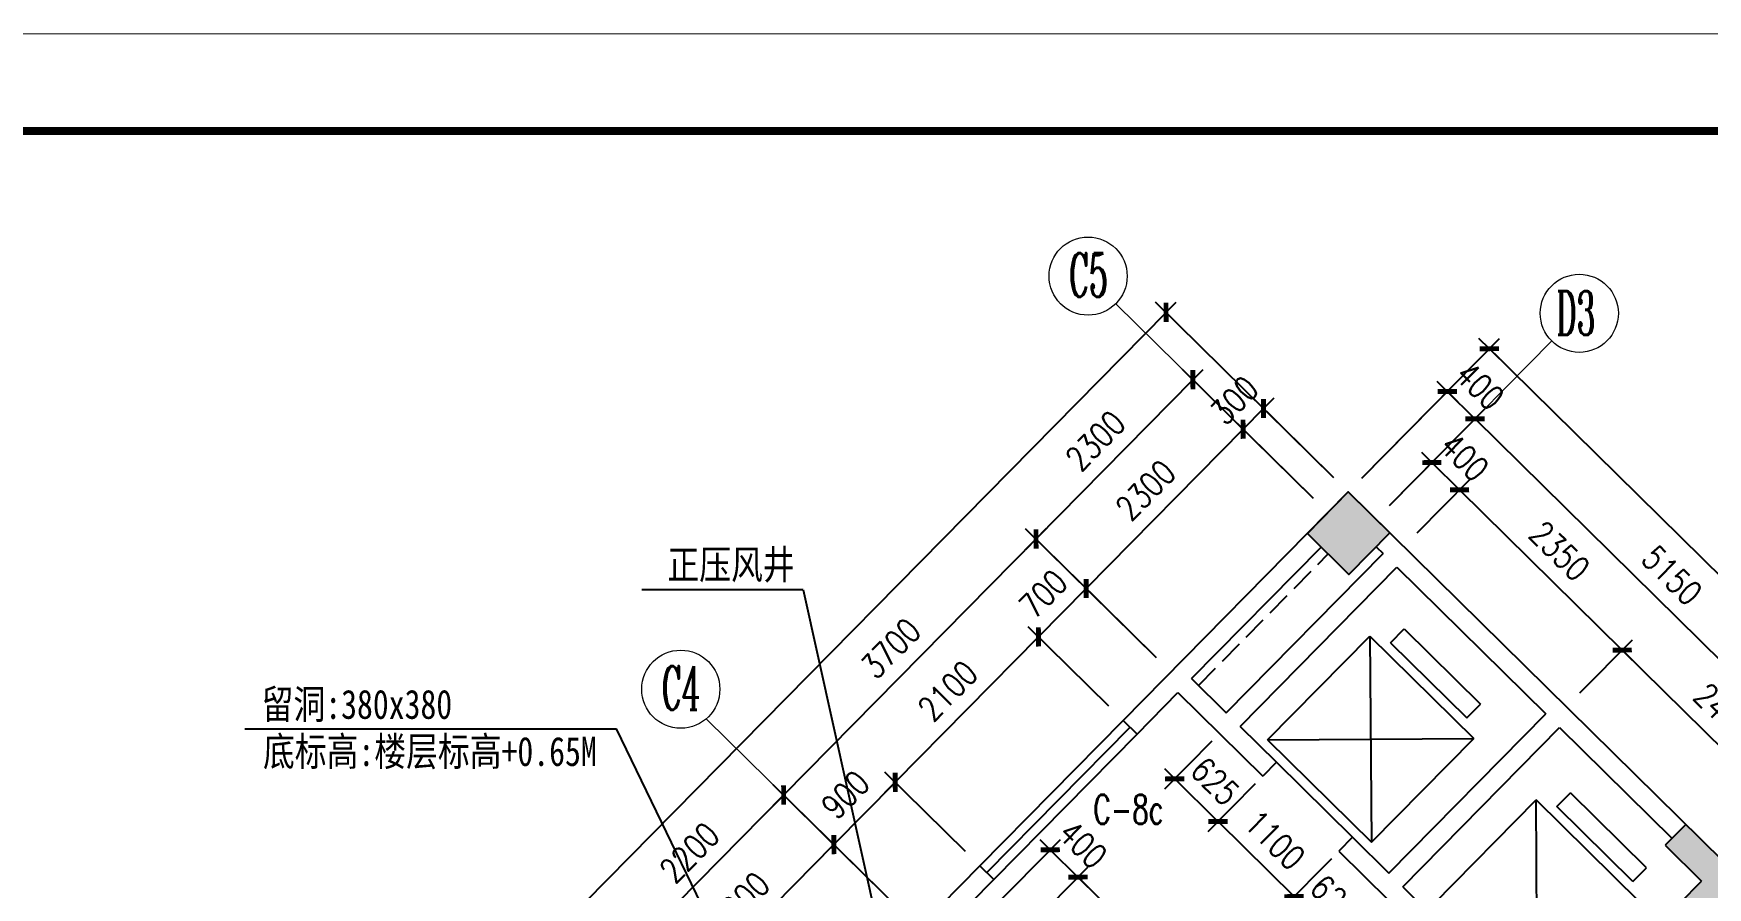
# Model space of a CAD drawing. Extents: x -357449 to -117302, y 127569 to 244935.
# Drawn here: x -330711 to -313485, y 236096 to 244884 of the extents above; entities that cross this region are included whole.
import ezdxf
from ezdxf.enums import TextEntityAlignment as Align

# ---------------------------------------------------------------- set-up
doc = ezdxf.new("R2010")
doc.units = 0
doc.header["$MEASUREMENT"] = 0
doc.linetypes.add('DASH', pattern=[0.35, 0.25, -0.1])
doc.layers.get('0').update_dxf_attribs({"linetype": 'CONTINUOUS'})
doc.layers.get('DEFPOINTS').update_dxf_attribs({"linetype": 'CONTINUOUS'})
for name, color, linetype in [('1', 8, 'CONTINUOUS'), ('COLUMN', 4, 'CONTINUOUS'), ('F', 31, 'CONTINUOUS'), ('WALL', 1, 'CONTINUOUS'), ('WINDOW', 4, 'CONTINUOUS'), ('WINDOWS', 4, 'CONTINUOUS'), ('阳台', 4, 'CONTINUOUS')]:
    doc.layers.add(name, color=color, linetype=linetype)
doc.layers.add('AXIS', color=3, linetype='CONTINUOUS', lineweight=9)
doc.styles.add('COMPLEX', font='COMPLEX.shx')
doc.styles.add('DIM_FONT', font='SIMPLEX.shx', dxfattribs={"width": 0.8})
doc.styles.add('FS', font='txt.shx', dxfattribs={"width": 0.66, "height": 150, "bigfont": 'fs.shx'})
doc.styles.add('H1', font='SimSun.ttf')
doc.dimstyles.new('DIMN-200', dxfattribs={"dimtxt": 300, "dimasz": 1, "dimexe": 250, "dimexo": 0, "dimgap": 150, "dimtad": 1, "dimdec": 0, "dimdsep": 46, "dimtxsty": 'DIM_FONT', "dimblk": '_DIMX', "dimcen": 2.5, "dimclrd": 256, "dimclre": 256, "dimclrt": 4, "dimadec": 0, "dimazin": 0, "dimtfac": 1, "dimtdec": 0, "dimtix": 1, "dimtmove": 2, "dimatfit": 3, "dimldrblk": '_DIMX', "dimfxl": 0, "dimtolj": 1, "dimtzin": 0, "dimarcsym": 0})
doc.dimstyles.get("Standard").update_dxf_attribs({"dimtxt": 375, "dimasz": 1, "dimexe": 150, "dimexo": 0, "dimgap": 200, "dimtad": 1, "dimdec": 0, "dimzin": 0, "dimdsep": 46, "dimtxsty": 'DIM_FONT', "dimblk1": '_DIMX', "dimblk2": '_DIMX', "dimsah": 1, "dimcen": 200, "dimclrd": 256, "dimclre": 256, "dimclrt": 4, "dimadec": 0, "dimazin": 0, "dimtfac": 1, "dimtdec": 0, "dimtix": 1, "dimtmove": 2, "dimatfit": 3, "dimldrblk": '_DIMX', "dimfxl": 0, "dimtolj": 1, "dimtzin": 0, "dimarcsym": 0})

# ---------------------------------------------------------------- blocks, each defined once
blk = doc.blocks.new('_DIMX')
blk.add_line((-150, 0), (150, 0))
at = {"const_width": 50}
blk.add_lwpolyline([(-70, -70), (70, 70)], dxfattribs=at)
blk = doc.blocks.new('*D485')
at = {"linetype": 'ByBlock'}
for p, q in [((-310911, 235975), (-310192, 236705)), ((-310296, 236597), (-308624, 234949)), ((-309237, 234325), (-308518, 235055))]:
    blk.add_line(p, q, dxfattribs=at)
at = {"layer": 'DEFPOINTS', "color": 0, "linetype": 'ByBlock'}
for p in [(-310911, 235975), (-308623, 234948), (-309237, 234325)]:
    blk.add_point(p, dxfattribs=at)
at = {"linetype": 'ByBlock'}
for p, rotation in [((-310297, 236598), 135.4212849043533), ((-308623, 234948), 315.4212849043533)]:
    blk.add_blockref('_DIMX', p, dxfattribs=dict(at, rotation=rotation))
at = {"color": 4, "linetype": 'ByBlock', "insert": (-309267, 235969), "char_height": 250, "attachment_point": 5, "rotation": 315.4213, "style": 'DIM_FONT'}
blk.add_mtext('\\A1;2350', dxfattribs=at)
blk = doc.blocks.new('*D79')
at = {"linetype": 'ByBlock'}
for p, q in [((-309488, 238856), (-310318, 239674)), ((-310703, 239070), (-310212, 239568)), ((-310211, 239569), (-310210, 239570)), ((-309980, 238357), (-310810, 239175)), ((-310704, 239069), (-310704, 239068))]:
    blk.add_line(p, q, dxfattribs=at)
at = {"layer": 'DEFPOINTS', "color": 0, "linetype": 'ByBlock'}
for p in [(-310212, 239568), (-309488, 238856), (-309980, 238357)]:
    blk.add_point(p, dxfattribs=at)
at = {"linetype": 'ByBlock'}
for p, rotation in [((-310212, 239568), 225.4212849041656), ((-310703, 239070), 45.42128490416558)]:
    blk.add_blockref('_DIMX', p, dxfattribs=dict(at, rotation=rotation))
at = {"color": 4, "linetype": 'ByBlock', "insert": (-310653, 239512), "char_height": 250, "attachment_point": 5, "rotation": 45.4213, "style": 'DIM_FONT'}
blk.add_mtext('\\A1;700', dxfattribs=at)
blk = doc.blocks.new('*D66')
at = {"linetype": 'ByBlock'}
for p, q in [((-308598, 241206), (-310211, 239569)), ((-307874, 240494), (-308704, 241312)), ((-309488, 238856), (-310318, 239674))]:
    blk.add_line(p, q, dxfattribs=at)
at = {"layer": 'DEFPOINTS', "color": 0, "linetype": 'ByBlock'}
for p in [(-307874, 240494), (-310212, 239568), (-309488, 238856)]:
    blk.add_point(p, dxfattribs=at)
at = {"linetype": 'ByBlock'}
for p, rotation in [((-308597, 241207), 45.42128490416798), ((-310212, 239568), 225.4212849041679)]:
    blk.add_blockref('_DIMX', p, dxfattribs=dict(at, rotation=rotation))
at = {"color": 4, "linetype": 'ByBlock', "insert": (-309600, 240580), "char_height": 250, "attachment_point": 5, "rotation": 45.4213, "style": 'DIM_FONT'}
blk.add_mtext('\\A1;2300', dxfattribs=at)
blk = doc.blocks.new('*D30')
at = {"linetype": 'ByBlock'}
for p, q in [((-309390, 242408), (-328830, 222681)), ((-307663, 240708), (-309497, 242514)), ((-327104, 220979), (-328937, 222785))]:
    blk.add_line(p, q, dxfattribs=at)
at = {"layer": 'DEFPOINTS', "color": 0, "linetype": 'ByBlock'}
for p in [(-307663, 240708), (-328831, 222680), (-327104, 220979)]:
    blk.add_point(p, dxfattribs=at)
at = {"linetype": 'ByBlock'}
for p, rotation in [((-309390, 242409), 45.42128490415822), ((-328831, 222680), 225.4212849041582)]:
    blk.add_blockref('_DIMX', p, dxfattribs=dict(at, rotation=rotation))
at = {"color": 4, "linetype": 'ByBlock', "insert": (-319306, 232737), "char_height": 250, "attachment_point": 5, "rotation": 45.4213, "style": 'DIM_FONT'}
blk.add_mtext('\\A1;27698', dxfattribs=at)
blk = doc.blocks.new('*D634')
at = {"linetype": 'ByBlock'}
for p, q in [((-310259, 239615), (-310835, 240183)), ((-310729, 240077), (-313324, 237443)), ((-312856, 236980), (-313432, 237547))]:
    blk.add_line(p, q, dxfattribs=at)
at = {"layer": 'DEFPOINTS', "color": 0, "linetype": 'ByBlock'}
for p in [(-310259, 239615), (-313325, 237442), (-312856, 236980)]:
    blk.add_point(p, dxfattribs=at)
at = {"linetype": 'ByBlock'}
for p, rotation in [((-310728, 240077), 45.42128490416941), ((-313325, 237442), 225.4212849041694)]:
    blk.add_blockref('_DIMX', p, dxfattribs=dict(at, rotation=rotation))
at = {"color": 4, "linetype": 'ByBlock', "insert": (-312222, 238953), "char_height": 250, "attachment_point": 5, "rotation": 45.4213, "style": 'DIM_FONT'}
blk.add_mtext('\\A1;3700', dxfattribs=at)
blk = doc.blocks.new('*D78')
at = {"linetype": 'ByBlock'}
for p, q in [((-312085, 236220), (-312915, 237038)), ((-314352, 235367), (-312809, 236932)), ((-313629, 234653), (-314459, 235471))]:
    blk.add_line(p, q, dxfattribs=at)
at = {"layer": 'DEFPOINTS', "color": 0, "linetype": 'ByBlock'}
for p in [(-312808, 236933), (-312085, 236220), (-313629, 234653)]:
    blk.add_point(p, dxfattribs=at)
at = {"linetype": 'ByBlock'}
for p, rotation in [((-312808, 236933), 45.42128490416195), ((-314353, 235366), 225.421284904162)]:
    blk.add_blockref('_DIMX', p, dxfattribs=dict(at, rotation=rotation))
at = {"color": 4, "linetype": 'ByBlock', "insert": (-313776, 236342), "char_height": 250, "attachment_point": 5, "rotation": 45.4213, "style": 'DIM_FONT'}
blk.add_mtext('\\A1;2200', dxfattribs=at)
blk = doc.blocks.new('*D484')
at = {"linetype": 'ByBlock'}
for p, q in [((-311196, 236255), (-310477, 236985)), ((-310583, 236879), (-310583, 236880)), ((-310582, 236879), (-310297, 236598)), ((-310911, 235975), (-310192, 236705)), ((-310296, 236597), (-310296, 236596))]:
    blk.add_line(p, q, dxfattribs=at)
at = {"layer": 'DEFPOINTS', "color": 0, "linetype": 'ByBlock'}
for p in [(-310297, 236598), (-311196, 236255), (-310911, 235975)]:
    blk.add_point(p, dxfattribs=at)
at = {"linetype": 'ByBlock'}
for p, rotation in [((-310582, 236879), 315.421284904351), ((-310297, 236598), 135.4212849043509)]:
    blk.add_blockref('_DIMX', p, dxfattribs=dict(at, rotation=rotation))
at = {"color": 4, "linetype": 'ByBlock', "insert": (-310246, 236934), "char_height": 250, "attachment_point": 5, "rotation": 315.4213, "style": 'DIM_FONT'}
blk.add_mtext('\\A1;400', dxfattribs=at)
blk = doc.blocks.new('*D75')
at = {"linetype": 'ByBlock'}
for p, q in [((-312178, 237573), (-312808, 236934)), ((-311454, 236861), (-312284, 237679)), ((-312085, 236220), (-312915, 237038))]:
    blk.add_line(p, q, dxfattribs=at)
at = {"layer": 'DEFPOINTS', "color": 0, "linetype": 'ByBlock'}
for p in [(-312808, 236933), (-311454, 236861), (-312085, 236220)]:
    blk.add_point(p, dxfattribs=at)
at = {"linetype": 'ByBlock'}
for p, rotation in [((-312177, 237574), 45.42128490416662), ((-312808, 236933), 225.4212849041666)]:
    blk.add_blockref('_DIMX', p, dxfattribs=dict(at, rotation=rotation))
at = {"color": 4, "linetype": 'ByBlock', "insert": (-312689, 237446), "char_height": 250, "attachment_point": 5, "rotation": 45.4213, "style": 'DIM_FONT'}
blk.add_mtext('\\A1;900', dxfattribs=at)
blk = doc.blocks.new('*D76')
at = {"linetype": 'ByBlock'}
for p, q in [((-309980, 238357), (-310810, 239175)), ((-310704, 239069), (-312176, 237575)), ((-311454, 236861), (-312284, 237679))]:
    blk.add_line(p, q, dxfattribs=at)
at = {"layer": 'DEFPOINTS', "color": 0, "linetype": 'ByBlock'}
for p in [(-309980, 238357), (-312177, 237574), (-311454, 236861)]:
    blk.add_point(p, dxfattribs=at)
at = {"linetype": 'ByBlock'}
for p, rotation in [((-310703, 239070), 45.42128490416829), ((-312177, 237574), 225.4212849041683)]:
    blk.add_blockref('_DIMX', p, dxfattribs=dict(at, rotation=rotation))
at = {"color": 4, "linetype": 'ByBlock', "insert": (-311636, 238515), "char_height": 250, "attachment_point": 5, "rotation": 45.4213, "style": 'DIM_FONT'}
blk.add_mtext('\\A1;2100', dxfattribs=at)
blk = doc.blocks.new('*D159')
at = {"linetype": 'ByBlock'}
for p, q in [((-306805, 240142), (-306265, 240690)), ((-306369, 240582), (-304697, 238934)), ((-305131, 238493), (-304591, 239040))]:
    blk.add_line(p, q, dxfattribs=at)
at = {"layer": 'DEFPOINTS', "color": 0, "linetype": 'ByBlock'}
for p in [(-306805, 240142), (-304696, 238934), (-305131, 238493)]:
    blk.add_point(p, dxfattribs=at)
at = {"linetype": 'ByBlock'}
for p, rotation in [((-306370, 240583), 135.4212849043528), ((-304696, 238934), 315.4212849043528)]:
    blk.add_blockref('_DIMX', p, dxfattribs=dict(at, rotation=rotation))
at = {"color": 4, "linetype": 'ByBlock', "insert": (-305340, 239954), "char_height": 250, "attachment_point": 5, "rotation": 315.4213, "style": 'DIM_FONT'}
blk.add_mtext('\\A1;2350', dxfattribs=at)
blk = doc.blocks.new('*D26')
at = {"linetype": 'ByBlock'}
for p, q in [((-307374, 240704), (-305958, 242141)), ((-298442, 234525), (-306062, 242034)), ((-299753, 233193), (-298336, 234631))]:
    blk.add_line(p, q, dxfattribs=at)
at = {"layer": 'DEFPOINTS', "color": 0, "linetype": 'ByBlock'}
for p in [(-306063, 242035), (-307374, 240704), (-299753, 233193)]:
    blk.add_point(p, dxfattribs=at)
at = {"linetype": 'ByBlock'}
for p, rotation in [((-306063, 242035), 135.4212849043528), ((-298441, 234524), 315.4212849043528)]:
    blk.add_blockref('_DIMX', p, dxfattribs=dict(at, rotation=rotation))
at = {"color": 4, "linetype": 'ByBlock', "insert": (-302059, 238475), "char_height": 250, "attachment_point": 5, "rotation": 315.4213, "style": 'DIM_FONT'}
blk.add_mtext('\\A1;10700', dxfattribs=at)
blk = doc.blocks.new('*D160')
at = {"linetype": 'ByBlock'}
for p, q in [((-307089, 240423), (-306106, 241421)), ((-306210, 241314), (-302543, 237700)), ((-303421, 236808), (-302437, 237806))]:
    blk.add_line(p, q, dxfattribs=at)
at = {"layer": 'DEFPOINTS', "color": 0, "linetype": 'ByBlock'}
for p in [(-307089, 240423), (-302543, 237700), (-303421, 236808)]:
    blk.add_point(p, dxfattribs=at)
at = {"linetype": 'ByBlock'}
for p, rotation in [((-306211, 241314), 135.4212849043527), ((-302543, 237700), 315.4212849043527)]:
    blk.add_blockref('_DIMX', p, dxfattribs=dict(at, rotation=rotation))
at = {"color": 4, "linetype": 'ByBlock', "insert": (-304184, 239703), "char_height": 250, "attachment_point": 5, "rotation": 315.4213, "style": 'DIM_FONT'}
blk.add_mtext('\\A1;5150', dxfattribs=at)
blk = doc.blocks.new('*D163')
at = {"linetype": 'ByBlock'}
for p, q in [((-305131, 238493), (-304591, 239040)), ((-304695, 238933), (-302987, 237250)), ((-303421, 236808), (-302881, 237356))]:
    blk.add_line(p, q, dxfattribs=at)
at = {"layer": 'DEFPOINTS', "color": 0, "linetype": 'ByBlock'}
for p in [(-305131, 238493), (-302987, 237249), (-303421, 236808)]:
    blk.add_point(p, dxfattribs=at)
at = {"linetype": 'ByBlock'}
for p, rotation in [((-304696, 238934), 135.4212849043523), ((-302987, 237249), 315.4212849043523)]:
    blk.add_blockref('_DIMX', p, dxfattribs=dict(at, rotation=rotation))
at = {"color": 4, "linetype": 'ByBlock', "insert": (-303648, 238287), "char_height": 250, "attachment_point": 5, "rotation": 315.4213, "style": 'DIM_FONT'}
blk.add_mtext('\\A1;2400', dxfattribs=at)
blk = doc.blocks.new('A$C42896F79')
at = {"layer": '1'}
for p, q in [((1121, 2195), (68, 1126)), ((1121, 2195), (2189, 1142)), ((1121, 2195), (1137, 73)), ((68, 1126), (2189, 1142)), ((68, 1126), (1137, 73)), ((2189, 1142), (1137, 73)), ((140, 915), (0, 772)), ((140, 915), (924, 142)), ((0, 772), (784, 0)), ((924, 142), (784, 0))]:
    blk.add_line(p, q, dxfattribs=at)
blk = doc.blocks.new('*D169')
at = {"linetype": 'ByBlock'}
for p, q in [((-307089, 240423), (-306550, 240971)), ((-306656, 240865), (-306656, 240865)), ((-306655, 240864), (-306370, 240583)), ((-306805, 240142), (-306265, 240690)), ((-306369, 240582), (-306369, 240582))]:
    blk.add_line(p, q, dxfattribs=at)
at = {"layer": 'DEFPOINTS', "color": 0, "linetype": 'ByBlock'}
for p in [(-306370, 240583), (-307089, 240423), (-306805, 240142)]:
    blk.add_point(p, dxfattribs=at)
at = {"linetype": 'ByBlock'}
for p, rotation in [((-306655, 240864), 315.421284904351), ((-306370, 240583), 135.4212849043509)]:
    blk.add_blockref('_DIMX', p, dxfattribs=dict(at, rotation=rotation))
at = {"color": 4, "linetype": 'ByBlock', "insert": (-306319, 240919), "char_height": 250, "attachment_point": 5, "rotation": 315.4213, "style": 'DIM_FONT'}
blk.add_mtext('\\A1;400', dxfattribs=at)
blk = doc.blocks.new('*D25')
at = {"linetype": 'ByBlock'}
for p, q in [((-307374, 240704), (-306391, 241702)), ((-306497, 241596), (-306497, 241596)), ((-306211, 241314), (-306496, 241595)), ((-307089, 240423), (-306106, 241421)), ((-306210, 241314), (-306210, 241313))]:
    blk.add_line(p, q, dxfattribs=at)
at = {"layer": 'DEFPOINTS', "color": 0, "linetype": 'ByBlock'}
for p in [(-306496, 241595), (-307374, 240704), (-307089, 240423)]:
    blk.add_point(p, dxfattribs=at)
at = {"linetype": 'ByBlock'}
for p, rotation in [((-306496, 241595), 315.4212849043497), ((-306211, 241314), 135.4212849043497)]:
    blk.add_blockref('_DIMX', p, dxfattribs=dict(at, rotation=rotation))
at = {"color": 4, "linetype": 'ByBlock', "insert": (-306160, 241651), "char_height": 250, "attachment_point": 5, "rotation": 315.4213, "style": 'DIM_FONT'}
blk.add_mtext('\\A1;400', dxfattribs=at)
blk = doc.blocks.new('*D80')
at = {"linetype": 'ByBlock'}
for p, q in [((-307663, 240708), (-308493, 241526)), ((-308597, 241207), (-308387, 241420)), ((-308386, 241421), (-308385, 241422)), ((-307874, 240494), (-308704, 241312)), ((-308598, 241206), (-308599, 241205))]:
    blk.add_line(p, q, dxfattribs=at)
at = {"layer": 'DEFPOINTS', "color": 0, "linetype": 'ByBlock'}
for p in [(-308387, 241420), (-307663, 240708), (-307874, 240494)]:
    blk.add_point(p, dxfattribs=at)
at = {"linetype": 'ByBlock'}
for p, rotation in [((-308387, 241420), 225.4212849041627), ((-308597, 241207), 45.42128490416262)]:
    blk.add_blockref('_DIMX', p, dxfattribs=dict(at, rotation=rotation))
at = {"color": 4, "linetype": 'ByBlock', "insert": (-308688, 241506), "char_height": 250, "attachment_point": 5, "rotation": 45.4213, "style": 'DIM_FONT'}
blk.add_mtext('\\A1;300', dxfattribs=at)
blk = doc.blocks.new('*D473')
at = {"linetype": 'ByBlock'}
for p, q in [((-308700, 238219), (-309189, 237723)), ((-309084, 237830), (-309085, 237831)), ((-308638, 237391), (-309083, 237830)), ((-308254, 237780), (-308743, 237284)), ((-308637, 237390), (-308637, 237390))]:
    blk.add_line(p, q, dxfattribs=at)
at = {"layer": 'DEFPOINTS', "color": 0, "linetype": 'ByBlock'}
for p in [(-308700, 238219), (-309083, 237830), (-308254, 237780)]:
    blk.add_point(p, dxfattribs=at)
at = {"linetype": 'ByBlock'}
for p, rotation in [((-309083, 237830), 315.421284895056), ((-308638, 237391), 135.421284895056)]:
    blk.add_blockref('_DIMX', p, dxfattribs=dict(at, rotation=rotation))
at = {"color": 4, "linetype": 'ByBlock', "insert": (-308668, 237806), "char_height": 250, "attachment_point": 5, "rotation": 315.4213, "style": 'DIM_FONT'}
blk.add_mtext('\\A1;625', dxfattribs=at)
blk = doc.blocks.new('*D474')
at = {"linetype": 'ByBlock'}
for p, q in [((-308254, 237780), (-308743, 237284)), ((-308637, 237390), (-307855, 236620)), ((-307471, 237008), (-307960, 236512))]:
    blk.add_line(p, q, dxfattribs=at)
at = {"layer": 'DEFPOINTS', "color": 0, "linetype": 'ByBlock'}
for p in [(-308254, 237780), (-307471, 237008), (-307855, 236619)]:
    blk.add_point(p, dxfattribs=at)
at = {"linetype": 'ByBlock'}
for p, rotation in [((-308638, 237391), 135.4212848950496), ((-307855, 236619), 315.4212848950496)]:
    blk.add_blockref('_DIMX', p, dxfattribs=dict(at, rotation=rotation))
at = {"color": 4, "linetype": 'ByBlock', "insert": (-308053, 237201), "char_height": 250, "attachment_point": 5, "rotation": 315.4213, "style": 'DIM_FONT'}
blk.add_mtext('\\A1;1100', dxfattribs=at)
blk = doc.blocks.new('*D475')
at = {"linetype": 'ByBlock'}
for p, q in [((-307471, 237008), (-307960, 236512)), ((-307855, 236620), (-307856, 236620)), ((-307855, 236619), (-307409, 236180)), ((-307026, 236569), (-307515, 236073)), ((-307409, 236179), (-307408, 236179))]:
    blk.add_line(p, q, dxfattribs=at)
at = {"layer": 'DEFPOINTS', "color": 0, "linetype": 'ByBlock'}
for p in [(-307471, 237008), (-307026, 236569), (-307409, 236180)]:
    blk.add_point(p, dxfattribs=at)
at = {"linetype": 'ByBlock'}
for p, rotation in [((-307855, 236619), 315.421284895061), ((-307409, 236180), 135.421284895061)]:
    blk.add_blockref('_DIMX', p, dxfattribs=dict(at, rotation=rotation))
at = {"color": 4, "linetype": 'ByBlock', "insert": (-307439, 236595), "char_height": 250, "attachment_point": 5, "rotation": 315.4213, "style": 'DIM_FONT'}
blk.add_mtext('\\A1;625', dxfattribs=at)
blk = doc.blocks.new('*D633')
at = {"linetype": 'ByBlock'}
for p, q in [((-309114, 241715), (-310727, 240078)), ((-307874, 240494), (-309221, 241821)), ((-309488, 238856), (-310835, 240183))]:
    blk.add_line(p, q, dxfattribs=at)
at = {"layer": 'DEFPOINTS', "color": 0, "linetype": 'ByBlock'}
for p in [(-307874, 240494), (-310728, 240077), (-309488, 238856)]:
    blk.add_point(p, dxfattribs=at)
at = {"linetype": 'ByBlock'}
for p, rotation in [((-309114, 241716), 45.42128490417262), ((-310728, 240077), 225.4212849041726)]:
    blk.add_blockref('_DIMX', p, dxfattribs=dict(at, rotation=rotation))
at = {"color": 4, "linetype": 'ByBlock', "insert": (-310117, 241089), "char_height": 250, "attachment_point": 5, "rotation": 45.4213, "style": 'DIM_FONT'}
blk.add_mtext('\\A1;2300', dxfattribs=at)
blk = doc.blocks.new('*D729')
at = {"linetype": 'ByBlock'}
for p, q in [((-313326, 237441), (-314869, 235876)), ((-312085, 236220), (-313432, 237547)), ((-313629, 234653), (-314976, 235980))]:
    blk.add_line(p, q, dxfattribs=at)
at = {"layer": 'DEFPOINTS', "color": 0, "linetype": 'ByBlock'}
for p in [(-312085, 236220), (-314869, 235875), (-313629, 234653)]:
    blk.add_point(p, dxfattribs=at)
at = {"linetype": 'ByBlock'}
for p, rotation in [((-313325, 237442), 45.4212849041695), ((-314869, 235875), 225.4212849041694)]:
    blk.add_blockref('_DIMX', p, dxfattribs=dict(at, rotation=rotation))
at = {"color": 4, "linetype": 'ByBlock', "insert": (-314293, 236851), "char_height": 250, "attachment_point": 5, "rotation": 45.4213, "style": 'DIM_FONT'}
blk.add_mtext('\\A1;2200', dxfattribs=at)

msp = doc.modelspace()

# ---------------------------------------------------------------- hatches: boundary and pattern name
at = {"layer": 'COLUMN'}
for points in [[(-317181.42, 240165.82), (-317602.55, 239738.45), (-317175.18, 239317.32), (-316754.04, 239744.69)], [(-313331.95, 235951.37), (-312958, 235582.88), (-312747.43, 235796.57), (-313709.02, 236744.12), (-313919.58, 236530.43), (-313545.63, 236161.94), (-314738.84, 234951.05), (-314525.16, 234740.48)]]:
    msp.add_hatch(color=256, dxfattribs=at).paths.add_polyline_path(points)

# ---------------------------------------------------------------- linework, layer by layer
for points, const_width in [([(-238544.99, 160779.75), (-357444.99, 160779.75), (-357444.99, 244879.75), (-238544.99, 244879.75)], 8), ([(-239544.99, 243879.75), (-239544.99, 161779.75), (-354944.99, 161779.75), (-354944.99, 243879.75)], 80)]:
    msp.add_lwpolyline(points, close=True, dxfattribs=dict(const_width=const_width))
at = {"layer": '1'}
msp.add_line((-317921.13, 237384.91), (-317137.61, 236612.84), dxfattribs=at)
at = {"layer": 'AXIS'}
for p, q in [((-318311.68, 240858.4), (-319574.35, 242102.64)), ((-316297.52, 240492.92), (-315088.47, 241719.88)), ((-322523.01, 236584.68), (-323785.68, 237828.92))]:
    msp.add_line(p, q, dxfattribs=at)
for centre in [(-319858.6, 242386.9), (-314804.21, 242004.14), (-324050.17, 238136.23)]:
    msp.add_circle(centre, 402, dxfattribs=at)
at = {"layer": 'COLUMN'}
for p, q in [((-328535.55, 237727.53), (-324711.07, 237727.53)), ((-322804.63, 233793.32), (-324711.07, 237727.53)), ((-320971.61, 236319.47), (-319497.65, 237815.28)), ((-320900.38, 236249.28), (-319426.42, 237745.09)), ((-320829.16, 236179.1), (-319355.19, 237674.9))]:
    msp.add_line(p, q, dxfattribs=at)
msp.add_lwpolyline([(-317602.55, 239738.45), (-317181.42, 240165.82), (-316754.04, 239744.69), (-317175.18, 239317.32), (-317602.55, 239738.45)], dxfattribs=at)
at = {"layer": 'WALL'}
for p, q in [((-319497.65, 237815.28), (-317181.42, 240165.82)), ((-317181.42, 240165.82), (-311874.88, 234936.75)), ((-318793.68, 238244.73), (-317460.09, 239598.07)), ((-318437.54, 237893.78), (-316823.19, 239532.04)), ((-316894.42, 239602.23), (-316823.19, 239532.04)), ((-318295.08, 237753.41), (-316680.73, 239391.66)), ((-316680.73, 239391.66), (-315149.32, 237882.6)), ((-318793.68, 238244.73), (-318437.54, 237893.78)), ((-319355.19, 237674.9), (-318934.06, 238102.27)), ((-318934.06, 238102.27), (-318061.51, 237242.46)), ((-319497.65, 237815.28), (-319355.19, 237674.9)), ((-318295.08, 237753.41), (-317921.13, 237384.91)), ((-316763.66, 236244.34), (-315149.32, 237882.6)), ((-316621.2, 236103.97), (-315006.86, 237742.23)), ((-315006.86, 237742.23), (-313849.39, 236601.66)), ((-317921.13, 237384.91), (-318061.51, 237242.46)), ((-313709.02, 236744.12), (-313919.58, 236530.43)), ((-317137.61, 236612.84), (-317277.99, 236470.38)), ((-317137.61, 236612.84), (-316763.66, 236244.34)), ((-313919.58, 236530.43), (-313545.63, 236161.94)), ((-317277.99, 236470.38), (-316352.02, 235557.92)), ((-323568.6, 233684.01), (-320971.61, 236319.47)), ((-322934.82, 234042.23), (-320829.16, 236179.1)), ((-320971.61, 236319.47), (-320829.16, 236179.1)), ((-316621.2, 236103.97), (-316211.64, 235700.38)), ((-314738.84, 234951.05), (-313545.63, 236161.94))]:
    msp.add_line(p, q, dxfattribs=at)
at = {"layer": 'WINDOWS'}
for q in [(-324450.94, 239157.64), (-321789.05, 234644.48)]:
    msp.add_line((-322790.19, 239157.64), q, dxfattribs=at)
at = {"layer": '阳台', "color": 8, "linetype": 'DASH', "ltscale": 1000}
msp.add_line((-318722.45, 238174.54), (-317388.86, 239527.88), dxfattribs=at)

# ---------------------------------------------------------------- block references
at = {"layer": '1', "xscale": -1, "rotation": 90.84256980000279}
msp.add_blockref('A$C42896F79', (-315833.35, 238767.16), dxfattribs=at)
at = {"layer": '1', "rotation": 179.9999999901344}
msp.add_blockref('A$C42896F79', (-314112.34, 237071.27), dxfattribs=at)

# ---------------------------------------------------------------- texts
at = {"layer": 'AXIS', "style": 'H1', "width": 0.8}
for s, p in [('正压风井', (-324187.79, 239269.07)), ('留洞:380x380', (-328363.39, 237831.13)), ('底标高:楼层标高+0.65M', (-328349.34, 237346.26))]:
    msp.add_text(s, height=300, dxfattribs=at).set_placement(p)
at = {"layer": 'AXIS', "style": 'COMPLEX'}
for tag, width, p, p2 in [('C5', 0.535714, (-320056.22, 242173.77), (-319654.22, 242173.77)), ('C4', 0.506757, (-324247.79, 237923.11), (-323845.79, 237923.11))]:
    msp.add_attdef(tag, text='2', height=450.24, dxfattribs=dict(at, width=width)).set_placement(p, p2, align=Align.FIT)
at = {"layer": 'AXIS', "style": 'COMPLEX', "width": 0.520833}
msp.add_attdef('D3', text='', height=450.24, rotation=360, dxfattribs=at).set_placement((-315041.62, 241781.73), (-314639.62, 241781.73), align=Align.FIT)
at = {"layer": 'F', "style": 'FS', "width": 0.66}
msp.add_text('C-8c', height=300, dxfattribs=at).set_placement((-319803.39, 236749.8))

# ---------------------------------------------------------------- dimensions: what is measured, and where the dimension line sits
at = {"layer": 'AXIS'}
for p1, p2, distance, dimstyle, override, picture, middle in [((-317330.06, 240312.3), (-336770.8, 220583.56), -2423.69, 'DIMN-200', {"dimtxt": 250, "dimexe": 150, "dimzin": 0, "dimblk1": '_DIMX', "dimblk2": '_DIMX', "dimsah": 1, "dimcen": 200}, '*D30', (-328972.67, 232342.11)), ((-309419.57, 232798.07), (-317041.04, 240308.28), -1868.6, 'Standard', {"dimtxt": 250, "dimgap": 150, "dimblk": '_DIMX'}, '*D26', (-311725.73, 238080.03)), ((-316756.12, 240027.52), (-317041.04, 240308.28), -1251.55, 'Standard', {"dimtxt": 250, "dimgap": 150, "dimblk": '_DIMX'}, '*D25', (-315827.12, 241255.24)), ((-317540.63, 240098.62), (-317330.06, 240312.3), 1015.29, 'DIMN-200', {"dimtxt": 250, "dimexe": 150, "dimzin": 0, "dimblk1": '_DIMX', "dimblk2": '_DIMX', "dimsah": 1, "dimcen": 200}, '*D80', (-318354.4, 241111.1)), ((-316756.12, 240027.52), (-313087.85, 236412.8), 1251.55, 'DIMN-200', {"dimtxt": 250, "dimexe": 150, "dimzin": 0, "dimblk1": '_DIMX', "dimblk2": '_DIMX', "dimsah": 1, "dimcen": 200}, '*D160', (-313850.52, 239307.5)), ((-317540.63, 240098.62), (-319154.97, 238460.36), -1015.29, 'DIMN-200', {"dimtxt": 250, "dimexe": 150, "dimzin": 0, "dimblk1": '_DIMX', "dimblk2": '_DIMX', "dimsah": 1, "dimcen": 200}, '*D66', (-319266.86, 240185.12)), ((-316756.12, 240027.52), (-316471.21, 239746.77), 619.07, 'DIMN-200', {"dimtxt": 250, "dimexe": 150, "dimzin": 0, "dimblk1": '_DIMX', "dimblk2": '_DIMX', "dimsah": 1, "dimcen": 200}, '*D169', (-315986.13, 240523.98)), ((-316471.21, 239746.77), (-314797.33, 238097.33), 619.07, 'DIMN-200', {"dimtxt": 250, "dimexe": 150, "dimzin": 0, "dimblk1": '_DIMX', "dimblk2": '_DIMX', "dimsah": 1, "dimcen": 200}, '*D159', (-315006.73, 239558.89)), ((-319926.02, 239220.15), (-322523.01, 236584.68), -658.02, 'DIMN-200', {"dimtxt": 250, "dimexe": 150, "dimzin": 0, "dimblk1": '_DIMX', "dimblk2": '_DIMX', "dimsah": 1, "dimcen": 200}, '*D634', (-321889.1, 238557.29)), ((-319646.3, 237961.75), (-319154.97, 238460.36), 1015.29, 'DIMN-200', {"dimtxt": 250, "dimexe": 150, "dimzin": 0, "dimblk1": '_DIMX', "dimblk2": '_DIMX', "dimsah": 1, "dimcen": 200}, '*D79', (-320319.69, 239116.69)), ((-319646.3, 237961.75), (-321120.26, 236465.95), -1015.29, 'DIMN-200', {"dimtxt": 250, "dimexe": 150, "dimzin": 0, "dimblk1": '_DIMX', "dimblk2": '_DIMX', "dimsah": 1, "dimcen": 200}, '*D76', (-321302.33, 238119.49)), ((-314797.33, 238097.33), (-313087.85, 236412.8), 619.07, 'DIMN-200', {"dimtxt": 250, "dimexe": 150, "dimzin": 0, "dimblk1": '_DIMX', "dimblk2": '_DIMX', "dimsah": 1, "dimcen": 200}, '*D163', (-313315.05, 237891.9)), ((-321120.26, 236465.95), (-321751.96, 235824.89), -1015.29, 'DIMN-200', {"dimtxt": 250, "dimexe": 150, "dimzin": 0, "dimblk1": '_DIMX', "dimblk2": '_DIMX', "dimsah": 1, "dimcen": 200}, '*D75', (-322355.17, 237051.06)), ((-320862.77, 235860.03), (-320577.86, 235579.28), 875.02, 'DIMN-200', {"dimtxt": 250, "dimexe": 150, "dimzin": 0, "dimblk1": '_DIMX', "dimblk2": '_DIMX', "dimsah": 1, "dimcen": 200}, '*D484', (-319913.13, 236538.8)), ((-323296.12, 234257.86), (-321751.96, 235824.89), 1015.29, 'DIMN-200', {"dimtxt": 250, "dimexe": 150, "dimzin": 0, "dimblk1": '_DIMX', "dimblk2": '_DIMX', "dimsah": 1, "dimcen": 200}, '*D78', (-323443.09, 235947.02)), ((-320577.86, 235579.28), (-318903.98, 233929.84), 875.02, 'DIMN-200', {"dimtxt": 250, "dimexe": 150, "dimzin": 0, "dimblk1": '_DIMX', "dimblk2": '_DIMX', "dimsah": 1, "dimcen": 200}, '*D485', (-318933.74, 235573.7))]:
    dim = msp.add_aligned_dim(p1=p1, p2=p2, distance=distance, dimstyle=dimstyle, override=override, dxfattribs=at)
    dim.commit()
    dim.dimension.update_dxf_attribs({"geometry": picture, "text_midpoint": middle, "insert": (-9666.64, -395.33)})
at = {"layer": 'WINDOW'}
for p1, p2, distance, picture, middle, set_off in [((-317540.63, 240098.62), (-319154.97, 238460.36), -1740.52, '*D633', (-319783.43, 240694.15), (-9666.64, -395.33)), ((-318138.93, 237163.89), (-318584.11, 237602.57), 546.6, '*D473', (-318552.15, 237189.77), (-9884.44, -616.36)), ((-321751.96, 235824.89), (-323296.12, 234257.86), -1740.52, '*D729', (-323959.67, 236456.05), (-9666.64, -395.33)), ((-318138.93, 237163.89), (-317355.41, 236391.81), -546.6, '*D474', (-317937.8, 236584.39), (-9884.44, -616.36)), ((-317355.41, 236391.81), (-316910.23, 235953.13), -546.6, '*D475', (-317323.46, 235979.01), (-9884.44, -616.36))]:
    dim = msp.add_aligned_dim(p1=p1, p2=p2, distance=distance, dimstyle='Standard', override={"dimtxt": 250, "dimgap": 150, "dimblk": '_DIMX'}, dxfattribs=at)
    dim.commit()
    dim.dimension.update_dxf_attribs({"geometry": picture, "text_midpoint": middle, "insert": set_off})

doc.saveas('drawing.dxf')
